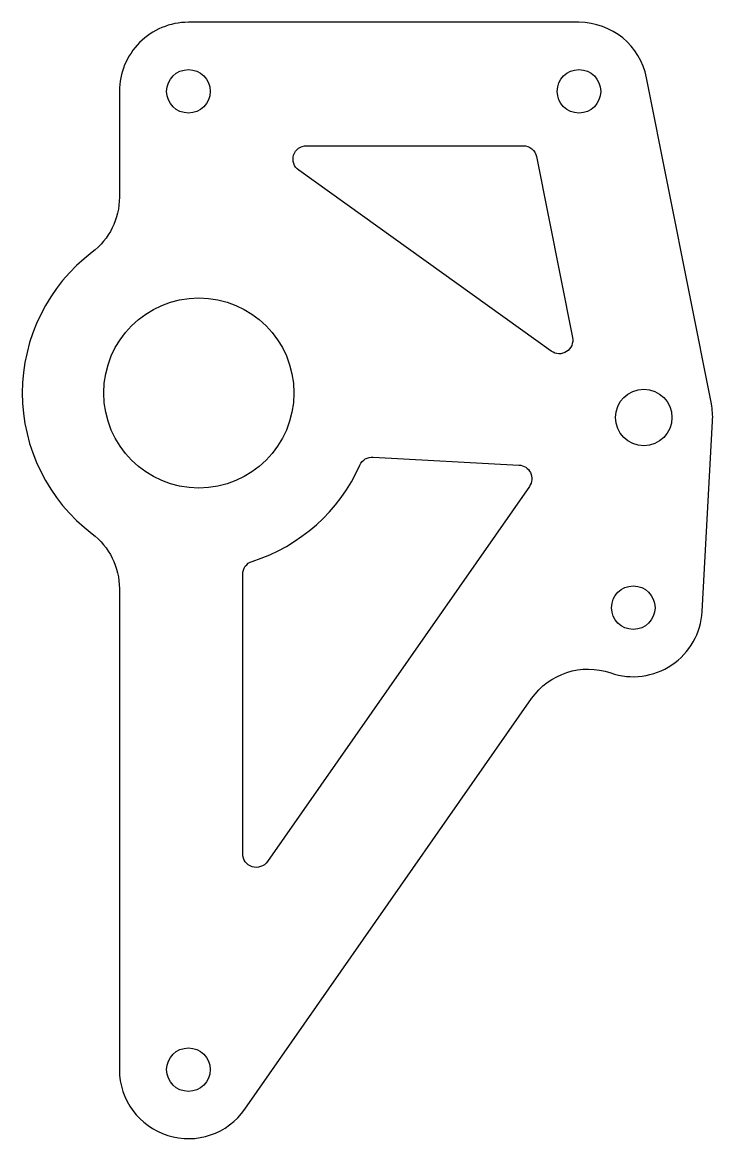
# Model space of a CAD drawing. Header units: inches. Extents: x -1.81 to 1.37, y -3.32 to 1.82.
import ezdxf

# ---------------------------------------------------------------- set-up
doc = ezdxf.new("R2010")
doc.units = ezdxf.units.IN
doc.header["$MEASUREMENT"] = 0

msp = doc.modelspace()

# ---------------------------------------------------------------- linework, layer by layer
for points in [[(-1.048, 1.8175, 0.414214), (-1.3655, 1.5), (-1.3655, 1.0127, -0.234606), (-1.4911, 0.7598, 0.496541), (-1.4911, -0.5348, -0.234606), (-1.3655, -0.7877), (-1.3655, -3, 0.733628), (-0.7877, -3.1818), (0.5318, -1.2932, -0.335424), (0.896, -1.175, 0.498426), (1.317, -0.8924), (1.365, -0.0174, 0.062811), (1.3594, 0.0619), (1.0614, 1.5619, 0.357872), (0.75, 1.8175)], [(0.6224, 0.3046), (-0.5403, 1.1367, -0.729284), (-0.5039, 1.25), (0.4935, 1.25, -0.357872), (0.5548, 1.1997), (0.7201, 0.3676, -0.679764)], [(-0.798, -2.0071), (-0.798, -0.7216, -0.326875), (-0.7544, -0.662, 0.21409), (-0.2581, -0.2189, -0.310868), (-0.1976, -0.182), (0.4737, -0.2188, -0.58785), (0.5215, -0.317), (-0.6843, -2.0429, -0.733628)]]:
    msp.add_lwpolyline(points, format="xyb", close=True)
for centre, radius in [((-1.048, 1.5), 0.1), ((0.75, 1.5), 0.1), ((-1, 0.1125), 0.4375), ((1.048, 0), 0.13), ((1, -0.875), 0.1), ((-1.048, -3), 0.1)]:
    msp.add_circle(centre, radius)

doc.saveas('drawing.dxf')
